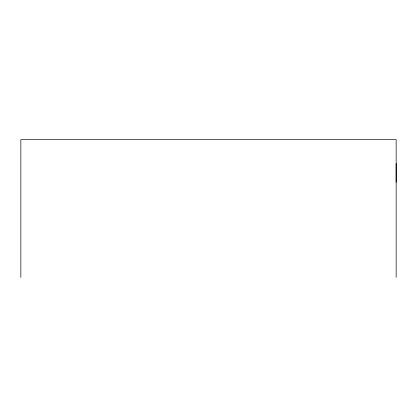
<?xml version="1.0" encoding="UTF-8"?>
<svg xmlns="http://www.w3.org/2000/svg" width="417" height="417" viewBox="0 0 417 417"><rect width="100%" height="100%" fill="white"/><g stroke="black" fill="none" stroke-linecap="round" stroke-linejoin="round"><path stroke-width="0.63" d="M396.15 182.245L396.15 163.443M396.15 277.394L396.15 139.606L20.85 139.606L20.85 277.394"/></g></svg>
